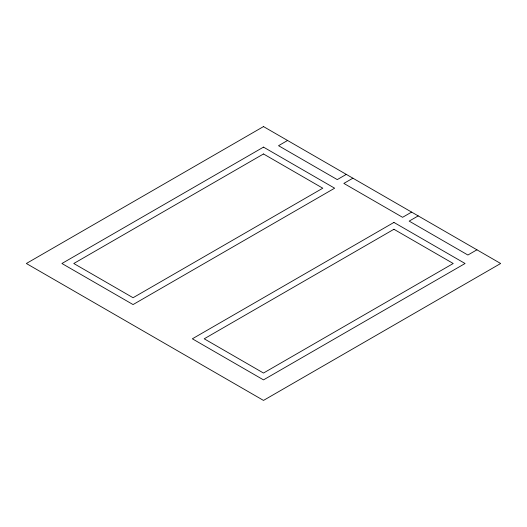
<?xml version="1.0" encoding="UTF-8"?>
<svg xmlns="http://www.w3.org/2000/svg" width="527" height="527" viewBox="0 0 527 527"><rect width="100%" height="100%" fill="white"/><g stroke="black" fill="none" stroke-linecap="round" stroke-linejoin="round"><path stroke-width="0.79" d="M287.571 140.478L278.533 145.696L337.267 179.602L346.298 174.384M352.886 178.192L343.854 183.409L402.582 217.315L411.62 212.098M418.207 215.899L409.169 221.116L467.897 255.022L476.935 249.811M263.5 126.585L26.35 263.5L263.5 400.415L500.65 263.5L263.5 126.585M263.5 147.119L61.922 263.5L133.067 304.573L334.645 188.198L263.5 147.119M263.5 153.963L73.78 263.5L133.067 297.729L322.787 188.198L263.5 153.963M393.932 222.427L192.355 338.802L263.5 379.881L465.077 263.5L393.932 222.427M393.932 229.271L204.212 338.802L263.5 373.037L453.22 263.5L393.932 229.271"/></g></svg>
